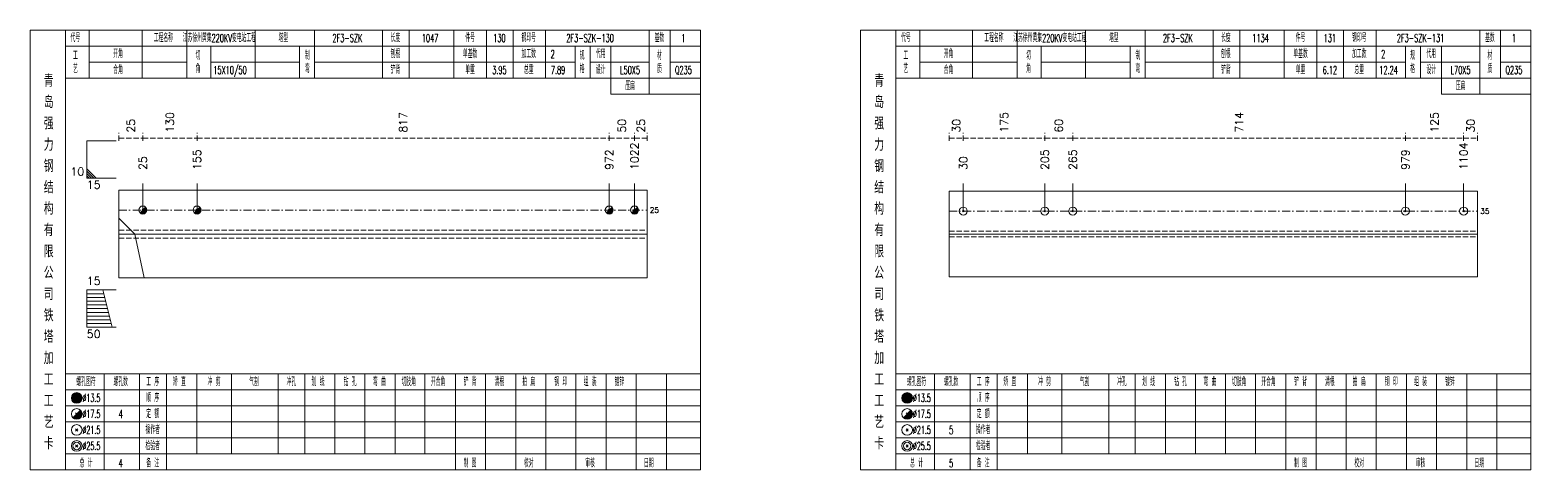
# Model space of a CAD drawing. Extents: x 0 to 4623, y -1159 to 4890.
# Drawn here: x 623 to 1186, y 4275 to 4440 of the extents above; entities that cross this region are included whole.
import ezdxf
from ezdxf.enums import TextEntityAlignment as Align

# ---------------------------------------------------------------- set-up
doc = ezdxf.new("R2010")
doc.units = 0
doc.header["$MEASUREMENT"] = 0
doc.linetypes.add('一点画线', pattern=[5.2, 3, -1, 0.2, -1])
doc.linetypes.add('虚线', pattern=[2.75, 2, -0.75])
doc.layers.get('0').update_dxf_attribs({"linetype": 'CONTINUOUS', "lineweight": 25})
for name, color, linetype, lineweight in [('1', 7, 'CONTINUOUS', 25), ('4', 7, 'CONTINUOUS', 25), ('5', 7, 'CONTINUOUS', 25)]:
    doc.layers.add(name, color=color, linetype=linetype, lineweight=lineweight)
doc.styles.get("Standard").update_dxf_attribs({"font": 'simplex.shx', "width": 0.7, "height": 3, "bigfont": 'gbhzfs.shx'})

# ---------------------------------------------------------------- blocks, each defined once
blk = doc.blocks.new('孔17.5')
at = {"layer": '5', "color": 7, "linetype": 'Continuous', "lineweight": 13}
for p, q in [((-0.707, -0.707), (0.707, 0.707)), ((-0.2, 0.2), (0.2, -0.2))]:
    blk.add_line(p, q, dxfattribs=at)
blk.add_circle((0, 0), 1, dxfattribs=at)
for radius in [0.9, 0.8, 0.7, 0.6, 0.5, 0.4, 0.3, 0.2, 0.1]:
    blk.add_arc((0, 0), radius, 225, 45, dxfattribs=at)
blk = doc.blocks.new('孔21.5')
at = {"layer": '5', "color": 7, "linetype": 'Continuous', "lineweight": 13}
for p, q in [((-0.2, -0.2), (0.2, 0.2)), ((-0.2, 0.2), (0.2, -0.2))]:
    blk.add_line(p, q, dxfattribs=at)
blk.add_circle((0, 0), 1, dxfattribs=at)

msp = doc.modelspace()

# ---------------------------------------------------------------- linework, layer by layer
at = {"color": 8, "linetype": '虚线', "lineweight": 9}
for p, q in [((656.1, 4398.5), (656.1, 4401.5)), ((665.1, 4398.5), (665.1, 4401.5)), ((665.1, 4398.5), (665.1, 4401.5)), ((685.427, 4398.5), (685.427, 4401.5)), ((685.427, 4398.5), (685.427, 4401.5)), ((840.009, 4398.5), (840.009, 4401.5)), ((840.009, 4398.5), (840.009, 4401.5)), ((849.47, 4398.5), (849.47, 4401.5)), ((849.47, 4398.5), (849.47, 4401.5)), ((854.2, 4398.5), (854.2, 4401.5)), ((967.5, 4398.5), (967.5, 4401.5)), ((972.741, 4398.5), (972.741, 4401.5)), ((972.741, 4398.5), (972.741, 4401.5)), ((1003.312, 4398.5), (1003.312, 4401.5)), ((1003.312, 4398.5), (1003.312, 4401.5)), ((1013.793, 4398.5), (1013.793, 4401.5)), ((1013.793, 4398.5), (1013.793, 4401.5)), ((1138.523, 4398.5), (1138.523, 4401.5)), ((1138.523, 4398.5), (1138.523, 4401.5)), ((1160.359, 4398.5), (1160.359, 4401.5)), ((1160.359, 4398.5), (1160.359, 4401.5)), ((1165.6, 4398.5), (1165.6, 4401.5)), ((656.1, 4399.5), (665.1, 4399.5)), ((665.1, 4399.5), (685.427, 4399.5)), ((685.427, 4399.5), (840.009, 4399.5)), ((840.009, 4399.5), (849.47, 4399.5)), ((849.47, 4399.5), (854.2, 4399.5)), ((967.5, 4399.5), (972.741, 4399.5)), ((972.741, 4399.5), (1003.312, 4399.5)), ((1003.312, 4399.5), (1013.793, 4399.5)), ((1013.793, 4399.5), (1138.523, 4399.5)), ((1138.523, 4399.5), (1160.359, 4399.5)), ((1160.359, 4399.5), (1165.6, 4399.5))]:
    msp.add_line(p, q, dxfattribs=at)
at = {"color": 7, "linetype": 'Continuous', "lineweight": 13}
for p, q in [((644.1, 4398.5), (655.1, 4398.5)), ((644.1, 4384.5), (644.1, 4398.5)), ((647.6, 4384.5), (644.1, 4388)), ((646.725, 4384.5), (644.1, 4387.125)), ((645.85, 4384.5), (644.1, 4386.25)), ((644.975, 4384.5), (644.1, 4385.375)), ((644.1, 4384.5), (655.1, 4384.5)), ((665.1, 4372.5), (665.1, 4382.5)), ((685.427, 4372.5), (685.427, 4382.5)), ((840.009, 4372.5), (840.009, 4382.5)), ((849.47, 4372.5), (849.47, 4382.5)), ((972.741, 4372.071), (972.741, 4382.5)), ((1003.312, 4372.071), (1003.312, 4382.5)), ((1013.793, 4372.071), (1013.793, 4382.5)), ((1138.523, 4372.071), (1138.523, 4382.5)), ((1160.359, 4372.071), (1160.359, 4382.5)), ((656.1, 4369.5), (662.1, 4363.5)), ((662.1, 4363.5), (665.56, 4347)), ((644.1, 4342.5), (655.1, 4342.5)), ((644.1, 4342.5), (644.1, 4328.5)), ((644.1, 4341.1), (650.45, 4341.1)), ((644.1, 4339.7), (650.8, 4339.7)), ((650.1, 4342.5), (653.6, 4328.5)), ((644.1, 4338.3), (651.15, 4338.3)), ((644.1, 4336.9), (651.5, 4336.9)), ((644.1, 4335.5), (651.85, 4335.5)), ((644.1, 4334.1), (652.2, 4334.1)), ((644.1, 4332.7), (652.55, 4332.7)), ((644.1, 4331.3), (652.9, 4331.3)), ((644.1, 4329.9), (653.25, 4329.9)), ((644.1, 4328.5), (655.1, 4328.5))]:
    msp.add_line(p, q, dxfattribs=at)
at = {"color": 7, "linetype": 'Continuous', "lineweight": 18}
for p, q in [((656.1, 4380), (656.1, 4347)), ((656.1, 4380), (854.2, 4380)), ((854.2, 4380), (854.2, 4347)), ((967.5, 4379.571), (967.5, 4347.429)), ((967.5, 4379.571), (1165.6, 4379.571)), ((1165.6, 4379.571), (1165.6, 4347.429)), ((656.1, 4363.5), (854.2, 4363.5)), ((967.5, 4363.5), (1165.6, 4363.5))]:
    msp.add_line(p, q, dxfattribs=at)
at = {"color": 3, "linetype": '一点画线', "lineweight": 13}
for p, q in [((656.1, 4372.5), (854.2, 4372.5)), ((967.5, 4372.071), (1165.6, 4372.071))]:
    msp.add_line(p, q, dxfattribs=at)
at = {"color": 1, "linetype": '虚线', "lineweight": 18}
for p, q in [((656.1, 4365), (854.2, 4365)), ((656.1, 4362), (854.2, 4362)), ((967.5, 4364.571), (1165.6, 4364.571)), ((967.5, 4362.429), (1165.6, 4362.429))]:
    msp.add_line(p, q, dxfattribs=at)
at = {"layer": '1', "color": 7, "linetype": 'Continuous', "lineweight": 18}
for p, q in [((656.1, 4347), (854.2, 4347)), ((967.5, 4347.429), (1165.6, 4347.429))]:
    msp.add_line(p, q, dxfattribs=at)
at = {"layer": '4', "color": 1, "linetype": 'Continuous', "lineweight": 18}
for p, q in [((636.1, 4275), (636.1, 4440)), ((645, 4422), (645, 4440)), ((664.8, 4422), (664.8, 4440)), ((681.6, 4422), (681.6, 4440)), ((707.2, 4422), (707.2, 4440)), ((729.5, 4422), (729.5, 4440)), ((755, 4422), (755, 4440)), ((765, 4422), (765, 4440)), ((781.7, 4422), (781.7, 4440)), ((793.9, 4422), (793.9, 4440)), ((803.9, 4422), (803.9, 4440)), ((816.1, 4422), (816.1, 4440)), ((855, 4416), (855, 4440)), ((862.8, 4422), (862.8, 4440)), ((947.5, 4275), (947.5, 4440)), ((956.4, 4422), (956.4, 4440)), ((976.2, 4422), (976.2, 4440)), ((993, 4422), (993, 4440)), ((1018.6, 4422), (1018.6, 4440)), ((1040.9, 4422), (1040.9, 4440)), ((1066.4, 4422), (1066.4, 4440)), ((1076.4, 4422), (1076.4, 4440)), ((1093.1, 4422), (1093.1, 4440)), ((1105.3, 4422), (1105.3, 4440)), ((1115.3, 4422), (1115.3, 4440)), ((1127.5, 4422), (1127.5, 4440)), ((1166.4, 4416), (1166.4, 4440)), ((1174.2, 4422), (1174.2, 4440)), ((636.1, 4434), (874.2, 4434)), ((690.6, 4422), (690.6, 4434)), ((723.9, 4422), (723.9, 4434)), ((827.2, 4422), (827.2, 4434)), ((832.8, 4422), (832.8, 4434)), ((840.6, 4416), (840.6, 4434)), ((947.5, 4434), (1185.6, 4434)), ((1002, 4422), (1002, 4434)), ((1035.3, 4422), (1035.3, 4434)), ((1138.6, 4422), (1138.6, 4434)), ((1144.2, 4422), (1144.2, 4434)), ((1152, 4416), (1152, 4434)), ((645, 4428), (681.6, 4428)), ((690.6, 4428), (723.9, 4428)), ((729.5, 4428), (827.2, 4428)), ((832.8, 4428), (855, 4428)), ((862.8, 4428), (874.2, 4428)), ((956.4, 4428), (993, 4428)), ((1002, 4428), (1035.3, 4428)), ((1040.9, 4428), (1138.6, 4428)), ((1144.2, 4428), (1166.4, 4428)), ((1174.2, 4428), (1185.6, 4428)), ((636.1, 4422), (874.2, 4422)), ((947.5, 4422), (1185.6, 4422)), ((840.6, 4416), (874.2, 4416)), ((1152, 4416), (1185.6, 4416)), ((636.1, 4311), (874.2, 4311)), ((650.6, 4275), (650.6, 4311)), ((663.9, 4275), (663.9, 4311)), ((674, 4275), (674, 4311)), ((685.4, 4281), (685.4, 4311)), ((698.3, 4281), (698.3, 4311)), ((715.9, 4281), (715.9, 4311)), ((725.8, 4281), (725.8, 4311)), ((737.1, 4281), (737.1, 4311)), ((748.4, 4281), (748.4, 4311)), ((759.7, 4281), (759.7, 4311)), ((770.9, 4281), (770.9, 4311)), ((782.3, 4281), (782.3, 4311)), ((793.6, 4281), (793.6, 4311)), ((804.9, 4281), (804.9, 4311)), ((816.2, 4281), (816.2, 4311)), ((827.5, 4281), (827.5, 4311)), ((838.8, 4281), (838.8, 4311)), ((850.1, 4281), (850.1, 4311)), ((861.4, 4281), (861.4, 4311)), ((947.5, 4311), (1185.6, 4311)), ((962, 4275), (962, 4311)), ((975.3, 4275), (975.3, 4311)), ((985.4, 4275), (985.4, 4311)), ((996.8, 4281), (996.8, 4311)), ((1009.7, 4281), (1009.7, 4311)), ((1027.3, 4281), (1027.3, 4311)), ((1037.2, 4281), (1037.2, 4311)), ((1048.5, 4281), (1048.5, 4311)), ((1059.8, 4281), (1059.8, 4311)), ((1071.1, 4281), (1071.1, 4311)), ((1082.3, 4281), (1082.3, 4311)), ((1093.7, 4281), (1093.7, 4311)), ((1105, 4281), (1105, 4311)), ((1116.3, 4281), (1116.3, 4311)), ((1127.6, 4281), (1127.6, 4311)), ((1138.9, 4281), (1138.9, 4311)), ((1150.2, 4281), (1150.2, 4311)), ((1161.5, 4281), (1161.5, 4311)), ((1172.8, 4281), (1172.8, 4311)), ((636.1, 4305), (874.2, 4305)), ((947.5, 4305), (1185.6, 4305)), ((636.1, 4299), (874.2, 4299)), ((947.5, 4299), (1185.6, 4299)), ((636.1, 4293), (874.2, 4293)), ((947.5, 4293), (1185.6, 4293)), ((636.1, 4287), (874.2, 4287)), ((947.5, 4287), (1185.6, 4287)), ((636.1, 4281), (874.2, 4281)), ((782.3, 4275), (782.3, 4281)), ((793.6, 4275), (793.6, 4281)), ((804.9, 4275), (804.9, 4281)), ((816.2, 4275), (816.2, 4281)), ((827.5, 4275), (827.5, 4281)), ((838.8, 4275), (838.8, 4281)), ((850.1, 4275), (850.1, 4281)), ((861.4, 4275), (861.4, 4281)), ((947.5, 4281), (1185.6, 4281)), ((1093.7, 4275), (1093.7, 4281)), ((1105, 4275), (1105, 4281)), ((1116.3, 4275), (1116.3, 4281)), ((1127.6, 4275), (1127.6, 4281)), ((1138.9, 4275), (1138.9, 4281)), ((1150.2, 4275), (1150.2, 4281)), ((1161.5, 4275), (1161.5, 4281)), ((1172.8, 4275), (1172.8, 4281))]:
    msp.add_line(p, q, dxfattribs=at)
at = {"layer": '4', "color": 7, "linetype": 'Continuous', "lineweight": 13}
for p, q in [((640.1, 4301.8), (640.5, 4302.2)), ((640.5, 4301.8), (640.1, 4302.2)), ((951.5, 4301.8), (951.9, 4302.2)), ((951.9, 4301.8), (951.5, 4302.2)), ((638.886, 4294.586), (641.714, 4297.414)), ((639.9, 4296.4), (640.7, 4295.6)), ((950.286, 4294.586), (953.114, 4297.414)), ((951.3, 4296.4), (952.1, 4295.6)), ((639.9, 4289.6), (640.7, 4290.4)), ((639.9, 4290.4), (640.7, 4289.6)), ((951.3, 4289.6), (952.1, 4290.4)), ((951.3, 4290.4), (952.1, 4289.6)), ((639.9, 4283.6), (640.7, 4284.4)), ((639.9, 4284.4), (640.7, 4283.6)), ((951.3, 4283.6), (952.1, 4284.4)), ((951.3, 4284.4), (952.1, 4283.6))]:
    msp.add_line(p, q, dxfattribs=at)
at = {"layer": '4', "color": 1, "linetype": 'Continuous', "lineweight": 18}
for points in [[(622.8, 4440), (622.8, 4275), (874.2, 4275), (874.2, 4440)], [(934.2, 4440), (934.2, 4275), (1185.6, 4275), (1185.6, 4440)]]:
    msp.add_lwpolyline(points, close=True, dxfattribs=at)
at = {"layer": '4', "color": 7, "linetype": 'Continuous', "lineweight": 13}
for centre, radius in [((640.3, 4302), 2), ((640.3, 4302), 1.8), ((640.3, 4302), 1.6), ((640.3, 4302), 1.4), ((640.3, 4302), 1.2), ((640.3, 4302), 1), ((640.3, 4302), 0.8), ((640.3, 4302), 0.6), ((640.3, 4302), 0.4), ((640.3, 4302), 0.2), ((951.7, 4302), 2), ((951.7, 4302), 1.8), ((951.7, 4302), 1.6), ((951.7, 4302), 1.4), ((951.7, 4302), 1.2), ((951.7, 4302), 1), ((951.7, 4302), 0.8), ((951.7, 4302), 0.6), ((951.7, 4302), 0.4), ((951.7, 4302), 0.2), ((640.3, 4296), 2), ((951.7, 4296), 2), ((640.3, 4290), 2), ((951.7, 4290), 2), ((640.3, 4284), 2), ((640.3, 4284), 1.4), ((951.7, 4284), 2), ((951.7, 4284), 1.4)]:
    msp.add_circle(centre, radius, dxfattribs=at)
for centre, radius in [((640.3, 4296), 1.8), ((640.3, 4296), 1.6), ((640.3, 4296), 1.4), ((640.3, 4296), 1.2), ((640.3, 4296), 1), ((640.3, 4296), 0.8), ((640.3, 4296), 0.6), ((640.3, 4296), 0.4), ((640.3, 4296), 0.2), ((951.7, 4296), 1.8), ((951.7, 4296), 1.6), ((951.7, 4296), 1.4), ((951.7, 4296), 1.2), ((951.7, 4296), 1), ((951.7, 4296), 0.8), ((951.7, 4296), 0.6), ((951.7, 4296), 0.4), ((951.7, 4296), 0.2)]:
    msp.add_arc(centre, radius, 225, 45, dxfattribs=at)

# ---------------------------------------------------------------- block references
at = {"color": 7, "linetype": 'Continuous', "lineweight": 13, "xscale": 1.5, "yscale": 1.5, "zscale": 1.5}
for name, p in [('孔17.5', (665.1, 4372.5)), ('孔17.5', (685.427, 4372.5)), ('孔17.5', (840.009, 4372.5)), ('孔17.5', (849.47, 4372.5)), ('孔21.5', (972.741, 4372.071)), ('孔21.5', (1003.312, 4372.071)), ('孔21.5', (1013.793, 4372.071)), ('孔21.5', (1138.523, 4372.071)), ('孔21.5', (1160.359, 4372.071))]:
    msp.add_blockref(name, p, dxfattribs=at)

# ---------------------------------------------------------------- texts
at = {"color": 8, "linetype": 'Continuous', "lineweight": 9}
for s, p in [('130', (675.264, 4401.5)), ('817', (762.718, 4401.5)), ('175', (988.026, 4401.5)), ('714', (1076.158, 4401.5)), ('125', (1149.441, 4401.5)), ('25', (660.6, 4401.5)), ('50', (844.74, 4401.5)), ('25', (851.835, 4401.5)), ('30', (970.12, 4401.5)), ('60', (1008.552, 4401.5)), ('30', (1162.98, 4401.5))]:
    msp.add_text(s, height=3, rotation=90, dxfattribs=at).set_placement(p, align=Align.MIDDLE_LEFT)
at = {"color": 7, "linetype": 'Continuous', "lineweight": 13}
for s, p in [('1022', (849.47, 4387.5)), ('1104', (1160.359, 4387.5)), ('25', (665.1, 4387.5)), ('155', (685.427, 4387.5)), ('972', (840.009, 4387.5)), ('30', (972.741, 4387.5)), ('205', (1003.312, 4387.5)), ('265', (1013.793, 4387.5)), ('979', (1138.523, 4387.5))]:
    msp.add_text(s, height=3, rotation=90, dxfattribs=at).set_placement(p, align=Align.MIDDLE_LEFT)
msp.add_text('10', height=3, dxfattribs=at).set_placement((643.1, 4384.5), align=Align.BOTTOM_RIGHT)
for s, p in [('15', (644.1, 4383.5)), ('50', (644.1, 4327.5))]:
    msp.add_text(s, height=3, dxfattribs=at).set_placement(p, align=Align.TOP_LEFT)
for s, p in [('25', (855.2, 4372.5)), ('35', (1166.6, 4372.071))]:
    msp.add_text(s, height=2, dxfattribs=at).set_placement(p, align=Align.MIDDLE_LEFT)
msp.add_text('15', height=3, dxfattribs=at).set_placement((644.1, 4343.5), align=Align.BOTTOM_LEFT)
at = {"layer": '4', "color": 1, "linetype": 'Continuous', "lineweight": 13}
for s, height, width, p in [('代号', 3, 0.6, (639.8, 4437)), ('工程名称', 3, 0.6, (672.8, 4437)), ('江苏徐州黄集220KV变电站工程', 3, 0.6, (693.8, 4437)), ('塔型', 3, 0.6, (717.8, 4437)), ('2F3-SZK', 3, 0.6, (741.8, 4437)), ('长度', 3, 0.6, (759.8, 4437)), ('1047', 3, 0.6, (772.8, 4437)), ('件号', 3, 0.6, (787.8, 4437)), ('130', 3, 0.6, (798.8, 4437)), ('钢印号', 3, 0.6, (809.8, 4437)), ('2F3-SZK-130', 3, 0.6, (832.8, 4437)), ('基数', 3, 0.6, (858.8, 4437)), ('1', 3, 0.6, (867.8, 4437)), ('代号', 3, 0.6, (951.2, 4437)), ('工程名称', 3, 0.6, (984.2, 4437)), ('江苏徐州黄集220KV变电站工程', 3, 0.6, (1005.2, 4437)), ('塔型', 3, 0.6, (1029.2, 4437)), ('2F3-SZK', 3, 0.6, (1053.2, 4437)), ('长度', 3, 0.6, (1071.2, 4437)), ('1134', 3, 0.6, (1084.2, 4437)), ('件号', 3, 0.6, (1099.2, 4437)), ('131', 3, 0.6, (1110.2, 4437)), ('钢印号', 3, 0.6, (1121.2, 4437)), ('2F3-SZK-131', 3, 0.6, (1144.2, 4437)), ('基数', 3, 0.6, (1170.2, 4437)), ('1', 3, 0.6, (1179.2, 4437)), ('工', 3, 0.6, (639.8, 4430.4)), ('开角', 3, 0.6, (655.8, 4431)), ('切', 3, 0.6, (685.8, 4430.4)), ('制', 3, 0.6, (726.8, 4430.4)), ('刨根', 3, 0.6, (759.8, 4431)), ('单基数', 3, 0.6, (787.8, 4431)), ('加工数', 3, 0.6, (809.8, 4431)), ('2', 3, 0.6, (818.8, 4431)), ('规', 3, 0.6, (829.8, 4430.4)), ('代用', 3, 0.6, (836.8, 4431)), ('材', 3, 0.6, (858.8, 4430.4)), ('工', 3, 0.6, (951.2, 4430.4)), ('开角', 3, 0.6, (967.2, 4431)), ('切', 3, 0.6, (997.2, 4430.4)), ('制', 3, 0.6, (1038.2, 4430.4)), ('刨根', 3, 0.6, (1071.2, 4431)), ('单基数', 3, 0.6, (1099.2, 4431)), ('加工数', 3, 0.6, (1121.2, 4431)), ('2', 3, 0.6, (1130.2, 4431)), ('规', 3, 0.6, (1141.2, 4430.4)), ('代用', 3, 0.6, (1148.2, 4431)), ('材', 3, 0.6, (1170.2, 4430.4)), ('青', 4.6, 0.8, (629.8, 4421)), ('艺', 3, 0.6, (639.8, 4425.4)), ('合角', 3, 0.6, (655.8, 4425)), ('角', 3, 0.6, (685.8, 4425.4)), ('15X10/50', 3, 0.6, (697.8, 4425)), ('弯', 3, 0.6, (726.8, 4425.4)), ('铲背', 3, 0.6, (759.8, 4425)), ('单重', 3, 0.6, (787.8, 4425)), ('3.95', 3, 0.6, (798.8, 4425)), ('总重', 3, 0.6, (809.8, 4425)), ('7.89', 3, 0.6, (820.8, 4425)), ('格', 3, 0.6, (829.8, 4425.4)), ('设计', 3, 0.6, (836.8, 4425)), ('L50X5', 3, 0.6, (847.8, 4425)), ('质', 3, 0.6, (858.8, 4425.4)), ('Q235', 3, 0.6, (867.8, 4425)), ('青', 4.6, 0.8, (941.2, 4421)), ('艺', 3, 0.6, (951.2, 4425.4)), ('合角', 3, 0.6, (967.2, 4425)), ('角', 3, 0.6, (997.2, 4425.4)), ('弯', 3, 0.6, (1038.2, 4425.4)), ('铲背', 3, 0.6, (1071.2, 4425)), ('单重', 3, 0.6, (1099.2, 4425)), ('6.12', 3, 0.6, (1110.2, 4425)), ('总重', 3, 0.6, (1121.2, 4425)), ('12.24', 3, 0.6, (1132.2, 4425)), ('格', 3, 0.6, (1141.2, 4425.4)), ('设计', 3, 0.6, (1148.2, 4425)), ('L70X5', 3, 0.6, (1159.2, 4425)), ('质', 3, 0.6, (1170.2, 4425.4)), ('Q235', 3, 0.6, (1179.2, 4425)), ('压扁', 3, 0.6, (847.8, 4419)), ('压扁', 3, 0.6, (1159.2, 4419)), ('岛', 4.6, 0.8, (629.8, 4413)), ('岛', 4.6, 0.8, (941.2, 4413)), ('强', 4.6, 0.8, (629.8, 4405)), ('强', 4.6, 0.8, (941.2, 4405)), ('力', 4.6, 0.8, (629.8, 4397)), ('力', 4.6, 0.8, (941.2, 4397)), ('钢', 4.6, 0.8, (629.8, 4389)), ('钢', 4.6, 0.8, (941.2, 4389)), ('结', 4.6, 0.8, (629.8, 4381)), ('结', 4.6, 0.8, (941.2, 4381)), ('构', 4.6, 0.8, (629.8, 4373)), ('构', 4.6, 0.8, (941.2, 4373)), ('有', 4.6, 0.8, (629.8, 4365)), ('有', 4.6, 0.8, (941.2, 4365)), ('限', 4.6, 0.8, (629.8, 4357)), ('限', 4.6, 0.8, (941.2, 4357)), ('公', 4.6, 0.8, (629.8, 4349)), ('公', 4.6, 0.8, (941.2, 4349)), ('司', 4.6, 0.8, (629.8, 4341)), ('司', 4.6, 0.8, (941.2, 4341)), ('铁', 4.6, 0.8, (629.8, 4333)), ('铁', 4.6, 0.8, (941.2, 4333)), ('塔', 4.6, 0.8, (629.8, 4325)), ('塔', 4.6, 0.8, (941.2, 4325)), ('加', 4.6, 0.8, (629.8, 4317)), ('加', 4.6, 0.8, (941.2, 4317)), ('工', 4.6, 0.8, (629.8, 4309)), ('工', 4.6, 0.8, (941.2, 4309)), ('螺孔图符', 3, 0.6, (643.8, 4308)), ('螺孔数', 3, 0.6, (656.8, 4308)), ('工 序', 3, 0.6, (668.8, 4308)), ('矫 直', 3, 0.6, (678.8, 4308)), ('冲 剪', 3, 0.6, (691.8, 4308)), ('气割', 3, 0.6, (706.8, 4308)), ('冲孔', 3, 0.6, (720.8, 4308)), ('划 线', 3, 0.6, (730.8, 4308)), ('钻 孔', 3, 0.6, (742.8, 4308)), ('弯 曲', 3, 0.6, (753.8, 4308)), ('切肢角', 3, 0.6, (764.8, 4308)), ('开合角', 3, 0.6, (775.8, 4308)), ('铲 背', 3, 0.6, (787.8, 4308)), ('清根', 3, 0.6, (798.8, 4308)), ('拍 扁', 3, 0.6, (809.8, 4308)), ('钢 印', 3, 0.6, (821.8, 4308)), ('组 装', 3, 0.6, (832.8, 4308)), ('镀锌', 3, 0.6, (843.8, 4308)), ('螺孔图符', 3, 0.6, (955.2, 4308)), ('螺孔数', 3, 0.6, (968.2, 4308)), ('工 序', 3, 0.6, (980.2, 4308)), ('矫 直', 3, 0.6, (990.2, 4308)), ('冲 剪', 3, 0.6, (1003.2, 4308)), ('气割', 3, 0.6, (1018.2, 4308)), ('冲孔', 3, 0.6, (1032.2, 4308)), ('划 线', 3, 0.6, (1042.2, 4308)), ('钻 孔', 3, 0.6, (1054.2, 4308)), ('弯 曲', 3, 0.6, (1065.2, 4308)), ('切肢角', 3, 0.6, (1076.2, 4308)), ('开合角', 3, 0.6, (1087.2, 4308)), ('铲 背', 3, 0.6, (1099.2, 4308)), ('清根', 3, 0.6, (1110.2, 4308)), ('拍 扁', 3, 0.6, (1121.2, 4308)), ('钢 印', 3, 0.6, (1133.2, 4308)), ('组 装', 3, 0.6, (1144.2, 4308)), ('镀锌', 3, 0.6, (1155.2, 4308)), ('工', 4.6, 0.8, (629.8, 4301)), ('%%C13.5', 3, 0.5, (645.8, 4302)), ('顺 序', 3, 0.6, (668.8, 4302)), ('工', 4.6, 0.8, (941.2, 4301)), ('%%C13.5', 3, 0.5, (957.2, 4302)), ('顺 序', 3, 0.6, (980.2, 4302)), ('艺', 4.6, 0.8, (629.8, 4293)), ('%%C17.5', 3, 0.5, (645.8, 4296)), ('4', 3.2, 0.6, (656.8, 4296)), ('定 额', 3, 0.6, (668.8, 4296)), ('艺', 4.6, 0.8, (941.2, 4293)), ('%%C17.5', 3, 0.5, (957.2, 4296)), ('定 额', 3, 0.6, (980.2, 4296)), ('%%C21.5', 3, 0.5, (645.8, 4290)), ('操作者', 3, 0.6, (668.8, 4290)), ('%%C21.5', 3, 0.5, (957.2, 4290)), ('5', 3.2, 0.6, (968.2, 4290)), ('操作者', 3, 0.6, (980.2, 4290)), ('卡', 4.6, 0.8, (629.8, 4285)), ('%%C25.5', 3, 0.5, (645.8, 4284)), ('检验者', 3, 0.6, (668.8, 4284)), ('卡', 4.6, 0.8, (941.2, 4285)), ('%%C25.5', 3, 0.5, (957.2, 4284)), ('检验者', 3, 0.6, (980.2, 4284)), ('总 计', 3, 0.6, (643.8, 4277.5)), ('4', 3, 0.6, (656.8, 4277.5)), ('备 注', 3, 0.6, (668.8, 4277.5)), ('制 图', 3, 0.6, (787.8, 4277.5)), ('校对', 3, 0.6, (809.8, 4277.5)), ('审核', 3, 0.6, (832.8, 4277.5)), ('日期', 3, 0.6, (854.8, 4277.5)), ('总 计', 3, 0.6, (955.2, 4277.5)), ('5', 3, 0.6, (968.2, 4277.5)), ('备 注', 3, 0.6, (980.2, 4277.5)), ('制 图', 3, 0.6, (1099.2, 4277.5)), ('校对', 3, 0.6, (1121.2, 4277.5)), ('审核', 3, 0.6, (1144.2, 4277.5)), ('日期', 3, 0.6, (1166.2, 4277.5))]:
    msp.add_text(s, height=height, dxfattribs=dict(at, width=width)).set_placement(p, align=Align.MIDDLE_CENTER)

doc.saveas('drawing.dxf')
